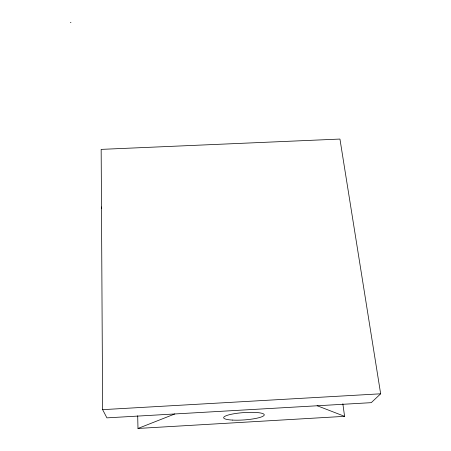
<?xml version="1.0" encoding="UTF-8"?>
<svg xmlns="http://www.w3.org/2000/svg" width="451" height="451" viewBox="0 0 451 451"><rect width="100%" height="100%" fill="white"/><g stroke="black" fill="none" stroke-linecap="round" stroke-linejoin="round"><path stroke-width="0.68" d="M380.655 393.802L371.252 402.664L106.904 417.863L102.631 409.655L101.159 149.382L339.947 139.06L380.655 393.802L102.631 409.655M137.702 415.794L137.983 428.45L174.791 413.967M137.983 428.45L344.581 416.341L342.85 403.78M70.345 22.573L70.959 22.55M317.143 405.72L344.581 416.341M101.379 206.981L101.706 208.339M232.304 420.078A20.357 3.664 -4.1 0 0 264.196 415.162A20.357 3.664 -4.1 0 0 235.411 413.522A20.357 3.664 -4.1 0 0 232.304 420.078"/></g></svg>
